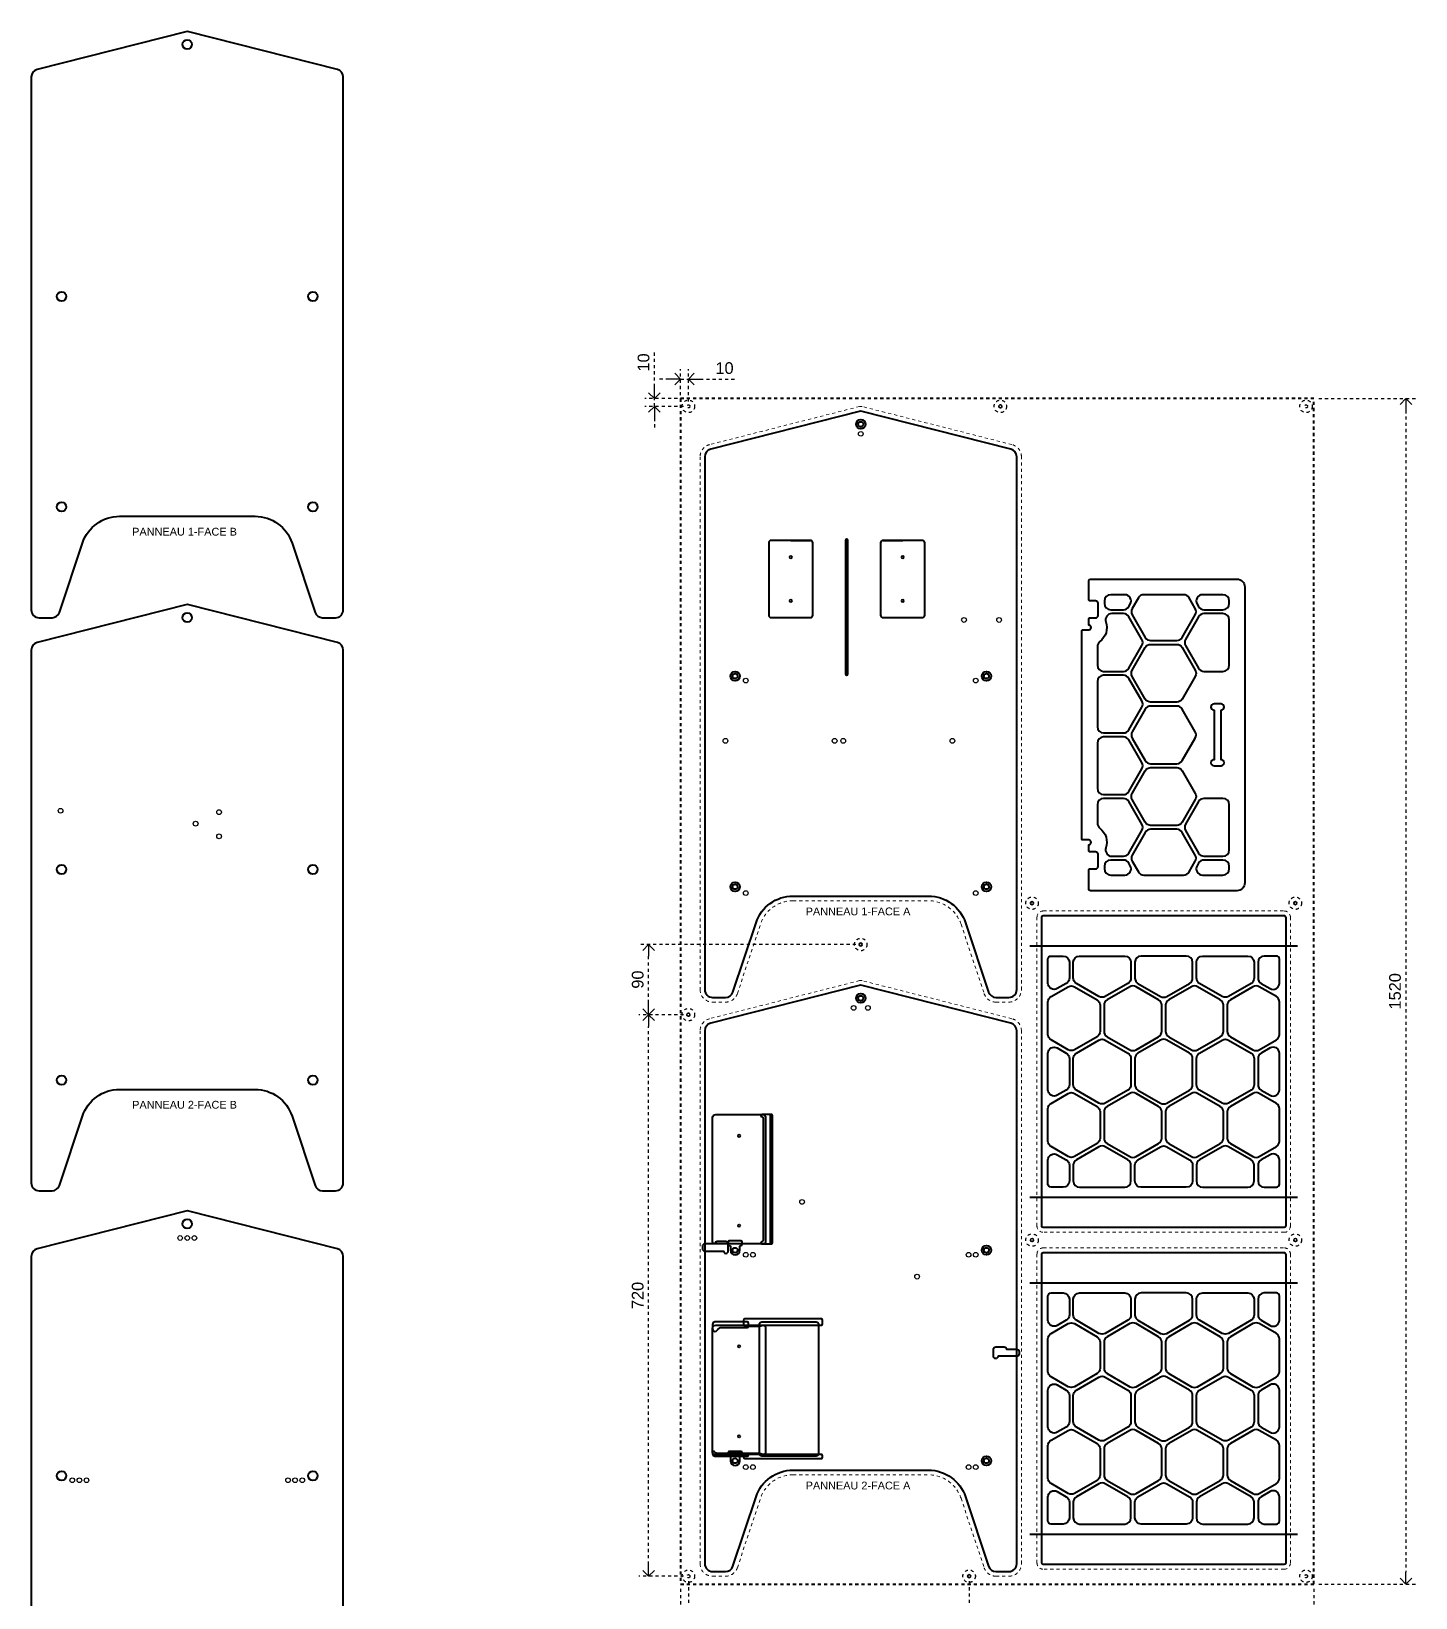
# Model space of a CAD drawing. Header units: millimetres. Extents: x -833 to 2063, y -1048 to 1991.
# Drawn here: x -833 to 943, y -18 to 1991 of the extents above; entities that cross this region are included whole.
import ezdxf

# ---------------------------------------------------------------- set-up
doc = ezdxf.new("R2010")
doc.units = ezdxf.units.MM
doc.header["$LTSCALE"] = 4
doc.linetypes.add('JIS_02_1.0', pattern=[2, 1, -1])
for name, color, linetype in [('NOCNC-ANNOTATIONS', 252, 'Continuous'), ('NOCNC-RONDELLES BRIDAGE', 30, 'JIS_02_1.0'), ('OP4-FR3-PO-D0-C4.15', 221, 'Continuous'), ('OP8-FR6-PO-D0-C2', 123, 'Continuous')]:
    doc.layers.add(name, color=color, linetype=linetype)
for name, color, linetype, lineweight, true_color in [('NOCNC-BRUT', 7, 'Continuous', 40, 0x1565e5), ('NOCNC-OFFSET FR6', 7, 'Continuous', 40, 0xf966b5), ('OP1-BRID-FO4-D0-C12.25', 7, 'Continuous', 35, 0xfa0000), ('OP10-FR6-PO-D0-C3.5', 7, 'Continuous', 40, 0x3cbe90), ('OP11-FR6-PO-D0-C4', 7, 'Continuous', 40, 0x1d1291), ('OP12-FR6-PO-D0-C6', 7, 'Continuous', 40, 0x40ba97), ('OP13-FR6-PO-D0-C9.4', 7, 'Continuous', 40, 0x1565e5), ('OP14-FR6-DEINT-C0-D9.4', 7, 'Continuous', 40, 0x800000), ('OP15-FR6-DEEXT-C0-D9.4', 7, 'Continuous', 40, 0xac065f), ('OP2-FR16-PO-D0-C5', 7, 'Continuous', 40, 0x7d906a), ('OP3-HEMI10-D0-C6', 7, 'Continuous', 40, 0xaebf3b), ('OP5-FR3-PO-D0-C4', 7, 'Continuous', 40, 0x806892), ('OP6-FR3-PO-D0-C5', 7, 'Continuous', 40, 0x7d4fab), ('OP7-FR3-PO-D4-C3', 7, 'Continuous', 40, 0xe8e111), ('OP9-FR6-PO-D0-C1.25', 7, 'Continuous', 40, 0xf08c0a)]:
    doc.layers.add(name, color=color, linetype=linetype, lineweight=lineweight, true_color=true_color)
doc.layers.add('NOCNC-COTATIONS', color=7, linetype='Continuous', true_color=0x514e43)
doc.styles.get("Standard").update_dxf_attribs({"font": 'arial.ttf'})
doc.dimstyles.new('ISO-25', dxfattribs={"dimscale": 10, "dimtxt": 1.5, "dimasz": 1.5, "dimexe": 1.25, "dimexo": 0.625, "dimtad": 1, "dimtxsty": 'Standard', "dimblk": 'OPEN90', "dimcen": 2.5, "dimadec": 0, "dimazin": 0, "dimtfac": 1, "dimtmove": 0, "dimatfit": 3, "dimfxl": 1, "dimarcsym": 0})

# ---------------------------------------------------------------- blocks, each defined once
blk = doc.blocks.new('_Open90')
at = {"color": 0, "linetype": 'ByBlock', "lineweight": -2}
for p, q in [((0, 0), (-1, 0)), ((-0.5, 0.5), (0, 0)), ((0, 0), (-0.5, -0.5))]:
    blk.add_line(p, q, dxfattribs=at)
blk = doc.blocks.new('*D2')
at = {"layer": 'Defpoints', "color": 0, "linetype": 'JIS_02_1.0', "transparency": 16777216}
for p in [(812, 1520), (812, 0), (930.1, 0)]:
    blk.add_point(p, dxfattribs=at)
at = {"layer": 'NOCNC-COTATIONS', "color": 0, "linetype": 'JIS_02_1.0', "lineweight": -2, "transparency": 16777216}
for p, q in [((818.3, 1520), (942.6, 1520)), ((930.1, 1505), (930.1, 15)), ((818.3, 0), (942.6, 0))]:
    blk.add_line(p, q, dxfattribs=at)
at = {"layer": 'NOCNC-COTATIONS', "color": 0, "linetype": 'JIS_02_1.0', "lineweight": -2, "transparency": 16777216, "xscale": 15, "yscale": 15, "zscale": 15}
for p, rotation in [((930.1, 1520), 90), ((930.1, 0), 270)]:
    blk.add_blockref('_Open90', p, dxfattribs=dict(at, rotation=rotation))
at = {"layer": 'NOCNC-COTATIONS', "color": 0, "linetype": 'JIS_02_1.0', "transparency": 16777216, "insert": (916.2, 760), "char_height": 15, "attachment_point": 5, "rotation": 90}
blk.add_mtext('1520', dxfattribs=at)
blk = doc.blocks.new('*D3')
at = {"layer": 'Defpoints', "color": 0, "linetype": 'JIS_02_1.0', "transparency": 16777216}
for p in [(10, 1545.1), (0, 1510), (10, 1510)]:
    blk.add_point(p, dxfattribs=at)
at = {"layer": 'NOCNC-COTATIONS', "color": 0, "linetype": 'JIS_02_1.0', "lineweight": -2, "transparency": 16777216}
for p, q in [((0, 1516.2), (0, 1557.6)), ((10, 1516.2), (10, 1557.6)), ((-15, 1545.1), (-30, 1545.1)), ((0, 1545.1), (10, 1545.1)), ((25, 1545.1), (72.5, 1545.1))]:
    blk.add_line(p, q, dxfattribs=at)
at = {"layer": 'NOCNC-COTATIONS', "color": 0, "linetype": 'JIS_02_1.0', "lineweight": -2, "transparency": 16777216, "xscale": 15, "yscale": 15, "zscale": 15}
blk.add_blockref('_Open90', (0, 1545.1), dxfattribs=at)
at = {"layer": 'NOCNC-COTATIONS', "color": 0, "linetype": 'JIS_02_1.0', "lineweight": -2, "transparency": 16777216, "xscale": 15, "yscale": 15, "zscale": 15, "rotation": 180}
blk.add_blockref('_Open90', (10, 1545.1), dxfattribs=at)
at = {"layer": 'NOCNC-COTATIONS', "color": 0, "linetype": 'JIS_02_1.0', "transparency": 16777216, "insert": (56.3, 1559), "char_height": 15, "attachment_point": 5}
blk.add_mtext('10', dxfattribs=at)
blk = doc.blocks.new('*D4')
at = {"layer": 'Defpoints', "color": 0, "linetype": 'JIS_02_1.0', "transparency": 16777216}
for p in [(-33.6, 1520), (10, 1520), (10, 1510)]:
    blk.add_point(p, dxfattribs=at)
at = {"layer": 'NOCNC-COTATIONS', "color": 0, "linetype": 'JIS_02_1.0', "lineweight": -2, "transparency": 16777216}
for p, q in [((-33.6, 1535), (-33.6, 1582.5)), ((3.8, 1520), (-46.1, 1520)), ((3.8, 1510), (-46.1, 1510)), ((-33.6, 1510), (-33.6, 1520)), ((-33.6, 1495), (-33.6, 1480))]:
    blk.add_line(p, q, dxfattribs=at)
at = {"layer": 'NOCNC-COTATIONS', "color": 0, "linetype": 'JIS_02_1.0', "lineweight": -2, "transparency": 16777216, "xscale": 15, "yscale": 15, "zscale": 15}
for p, rotation in [((-33.6, 1520), 270), ((-33.6, 1510), 90)]:
    blk.add_blockref('_Open90', p, dxfattribs=dict(at, rotation=rotation))
at = {"layer": 'NOCNC-COTATIONS', "color": 0, "linetype": 'JIS_02_1.0', "transparency": 16777216, "insert": (-47.5, 1566.3), "char_height": 15, "attachment_point": 5, "rotation": 90}
blk.add_mtext('10', dxfattribs=at)
blk = doc.blocks.new('*D5')
at = {"layer": 'Defpoints', "color": 0, "linetype": 'JIS_02_1.0', "transparency": 16777216}
for p in [(-41.1, 820), (231, 820), (10, 730)]:
    blk.add_point(p, dxfattribs=at)
at = {"layer": 'NOCNC-COTATIONS', "color": 0, "linetype": 'JIS_02_1.0', "lineweight": -2, "transparency": 16777216}
for p, q in [((224.8, 820), (-53.6, 820)), ((-41.1, 745), (-41.1, 805)), ((3.8, 730), (-53.6, 730))]:
    blk.add_line(p, q, dxfattribs=at)
at = {"layer": 'NOCNC-COTATIONS', "color": 0, "linetype": 'JIS_02_1.0', "lineweight": -2, "transparency": 16777216, "xscale": 15, "yscale": 15, "zscale": 15}
for p, rotation in [((-41.1, 820), 90), ((-41.1, 730), 270)]:
    blk.add_blockref('_Open90', p, dxfattribs=dict(at, rotation=rotation))
at = {"layer": 'NOCNC-COTATIONS', "color": 0, "linetype": 'JIS_02_1.0', "transparency": 16777216, "insert": (-55, 775), "char_height": 15, "attachment_point": 5, "rotation": 90}
blk.add_mtext('90', dxfattribs=at)
blk = doc.blocks.new('*D6')
at = {"layer": 'Defpoints', "color": 0, "linetype": 'JIS_02_1.0', "transparency": 16777216}
for p in [(-41.1, 730), (10, 730), (10, 10)]:
    blk.add_point(p, dxfattribs=at)
at = {"layer": 'NOCNC-COTATIONS', "color": 0, "linetype": 'JIS_02_1.0', "lineweight": -2, "transparency": 16777216}
for p, q in [((3.8, 730), (-53.6, 730)), ((-41.1, 25), (-41.1, 715)), ((3.8, 10), (-53.6, 10))]:
    blk.add_line(p, q, dxfattribs=at)
at = {"layer": 'NOCNC-COTATIONS', "color": 0, "linetype": 'JIS_02_1.0', "lineweight": -2, "transparency": 16777216, "xscale": 15, "yscale": 15, "zscale": 15}
for p, rotation in [((-41.1, 730), 90), ((-41.1, 10), 270)]:
    blk.add_blockref('_Open90', p, dxfattribs=dict(at, rotation=rotation))
at = {"layer": 'NOCNC-COTATIONS', "color": 0, "linetype": 'JIS_02_1.0', "transparency": 16777216, "insert": (-55, 370), "char_height": 15, "attachment_point": 5, "rotation": 90}
blk.add_mtext('720', dxfattribs=at)
blk = doc.blocks.new('*D7')
at = {"layer": 'Defpoints', "color": 0, "linetype": 'JIS_02_1.0', "transparency": 16777216}
for p in [(10, 10), (370, 10), (370, -52.1)]:
    blk.add_point(p, dxfattribs=at)
at = {"layer": 'NOCNC-COTATIONS', "color": 0, "linetype": 'JIS_02_1.0', "lineweight": -2, "transparency": 16777216}
for p, q in [((10, 3.8), (10, -64.6)), ((370, 3.8), (370, -64.6)), ((25, -52.1), (355, -52.1))]:
    blk.add_line(p, q, dxfattribs=at)
at = {"layer": 'NOCNC-COTATIONS', "color": 0, "linetype": 'JIS_02_1.0', "lineweight": -2, "transparency": 16777216, "xscale": 15, "yscale": 15, "zscale": 15, "rotation": 180}
blk.add_blockref('_Open90', (10, -52.1), dxfattribs=at)
at = {"layer": 'NOCNC-COTATIONS', "color": 0, "linetype": 'JIS_02_1.0', "lineweight": -2, "transparency": 16777216, "xscale": 15, "yscale": 15, "zscale": 15}
blk.add_blockref('_Open90', (370, -52.1), dxfattribs=at)
at = {"layer": 'NOCNC-COTATIONS', "color": 0, "linetype": 'JIS_02_1.0', "transparency": 16777216, "insert": (190, -38.2), "char_height": 15, "attachment_point": 5}
blk.add_mtext('360', dxfattribs=at)
blk = doc.blocks.new('*D16')
at = {"layer": 'Defpoints', "color": 0, "linetype": 'JIS_02_1.0', "transparency": 16777216}
for p in [(0, 0), (812, 0), (812, -98.7)]:
    blk.add_point(p, dxfattribs=at)
at = {"layer": 'NOCNC-COTATIONS', "color": 0, "linetype": 'JIS_02_1.0', "lineweight": -2, "transparency": 16777216}
for p, q in [((0, -6.2), (0, -111.2)), ((812, -6.2), (812, -111.2)), ((15, -98.7), (797, -98.7))]:
    blk.add_line(p, q, dxfattribs=at)
at = {"layer": 'NOCNC-COTATIONS', "color": 0, "linetype": 'JIS_02_1.0', "lineweight": -2, "transparency": 16777216, "xscale": 15, "yscale": 15, "zscale": 15, "rotation": 180}
blk.add_blockref('_Open90', (0, -98.7), dxfattribs=at)
at = {"layer": 'NOCNC-COTATIONS', "color": 0, "linetype": 'JIS_02_1.0', "lineweight": -2, "transparency": 16777216, "xscale": 15, "yscale": 15, "zscale": 15}
blk.add_blockref('_Open90', (812, -98.7), dxfattribs=at)
at = {"layer": 'NOCNC-COTATIONS', "color": 0, "linetype": 'JIS_02_1.0', "transparency": 16777216, "insert": (406, -84.8), "char_height": 15, "attachment_point": 5}
blk.add_mtext('812', dxfattribs=at)

msp = doc.modelspace()

# ---------------------------------------------------------------- linework, layer by layer
at = {"layer": 'NOCNC-BRUT', "linetype": 'JIS_02_1.0'}
msp.add_lwpolyline([(812, 1520), (0, 1520), (0, 0), (812, 0)], close=True, dxfattribs=at)
at = {"layer": 'NOCNC-OFFSET FR6', "linetype": 'JIS_02_1.0', "lineweight": 0}
for points in [[(404.375, 746.129), (421, 746.129, 0.41421356), (437, 762.129), (437, 1445.487, 0.34314466), (424.936, 1460.996), (232.722, 1509.785, 0.12493293), (229.278, 1509.785), (37.064, 1460.996, 0.34314466), (25, 1445.487), (25, 762.129, 0.41421356), (41, 746.129), (57.625, 746.129, 0.32306869), (72.808, 757.083), (102.361, 846.006, -0.32306869), (144.115, 876.129), (317.885, 876.129, -0.32306869), (359.639, 846.006), (389.192, 757.083, 0.32306869)], [(465, 863), (774, 863, -0.41421356), (782, 855), (782, 459, -0.41421356), (774, 451), (465, 451, -0.41421356), (457, 459), (457, 855, -0.41421356)], [(404.375, 10), (421, 10, 0.41421356), (437, 26), (437, 709.358, 0.34314466), (424.936, 724.867), (232.722, 773.656, 0.12493293), (229.278, 773.656), (37.064, 724.867, 0.34314466), (25, 709.358), (25, 26, 0.41421356), (41, 10), (57.625, 10, 0.32306869), (72.808, 20.954), (102.361, 109.877, -0.32306869), (144.115, 140), (317.885, 140, -0.32306869), (359.639, 109.877), (389.192, 20.954, 0.32306869)], [(465, 431), (774, 431, -0.41421356), (782, 423), (782, 27, -0.41421356), (774, 19), (465, 19, -0.41421356), (457, 27), (457, 423, -0.41421356)]]:
    msp.add_lwpolyline(points, format="xyb", close=True, dxfattribs=at)
at = {"layer": 'NOCNC-RONDELLES BRIDAGE'}
for centre, radius in [((10, 1510), 8), ((10, 1510), 2), ((410, 1510), 8), ((802, 1510), 8), ((802, 1510), 2), ((450.673, 873), 8), ((788.327, 873), 8), ((231, 820), 8), ((231, 820), 8), ((10, 730), 8), ((10, 730), 8), ((450.673, 441), 8), ((788.327, 441), 8), ((10, 10), 8), ((10, 10), 8), ((10, 10), 2), ((10, 10), 2), ((370, 10), 8), ((370, 10), 8), ((802, 10), 8), ((802, 10), 2)]:
    msp.add_circle(centre, radius, dxfattribs=at)
at = {"layer": 'OP1-BRID-FO4-D0-C12.25'}
for centre, radius in [((410, 1510), 2), ((141.25, 1316.611), 1.6), ((284.75, 1316.611), 1.6), ((141.25, 1260.647), 1.6), ((284.75, 1260.647), 1.6), ((450.673, 873), 2), ((788.327, 873), 2), ((231, 820), 2), ((10, 730), 2), ((75, 574.662), 1.6), ((75, 459.394), 1.6), ((450.673, 441), 2), ((788.327, 441), 2), ((75, 304.662), 1.6), ((75, 189.394), 1.6), ((370, 10), 2)]:
    msp.add_circle(centre, radius, dxfattribs=at)
at = {"layer": 'OP10-FR6-PO-D0-C3.5'}
for points in [[(44, 323.765, 0.28838938), (46.704, 325.466, -0.11618441), (47.568, 326.536), (50.192, 328.574, -0.19552265), (51.239, 329), (85.5, 329, 0.41421356), (87, 330.5), (87, 334.5, 0.41421356), (85.5, 336), (44, 336, 0.41421356), (41, 333), (41, 326.765, 0.41421356), (44, 323.765)], [(104, 336), (174, 336, -0.41421356), (177, 333), (177, 167, -0.41421356), (174, 164), (104, 164, -0.41421356), (101, 167), (101, 333, -0.41421356)], [(85.5, 167.5), (46.239, 167.5, -0.19552265), (45.192, 167.926), (43.547, 169.528, 0.66346935), (41, 168.454), (41, 167, 0.41421356), (44, 164), (85.5, 164, 0.41421356), (87, 165.5), (87, 166, 0.41421356)]]:
    msp.add_lwpolyline(points, format="xyb", close=True, dxfattribs=at)
at = {"layer": 'OP11-FR6-PO-D0-C4'}
for points in [[(60.983, 436, 0.41421356), (57.983, 439), (47, 439, 0.41421356), (44, 436), (31, 436, 0.41421356), (28, 433), (28, 430, 0.41421356), (31, 427), (54.983, 427, 1), (60.983, 427)], [(401.017, 301, -0.41421356), (404.017, 304), (415, 304, -0.41421356), (418, 301), (431, 301, -0.41421356), (434, 298), (434, 295, -0.41421356), (431, 292), (407.017, 292, -1), (401.017, 292)]]:
    msp.add_lwpolyline(points, format="xyb", close=True, dxfattribs=at)
at = {"layer": 'OP12-FR6-PO-D0-C6'}
msp.add_lwpolyline([(684.019, 1049), (693.019, 1049, 1), (693.019, 1057), (693.019, 1120.5, 1), (693.019, 1128.5), (684.019, 1128.5, 1), (684.019, 1120.5), (684.019, 1057, 1)], format="xyb", close=True, dxfattribs=at)
at = {"layer": 'OP13-FR6-PO-D0-C9.4'}
for centre in [(231, 1487.141), (69.833, 1164.129), (392.167, 1164.129), (69.833, 894.129), (392.167, 894.129), (231, 751.012), (69.833, 428), (392.167, 428), (69.833, 158), (392.167, 158)]:
    msp.add_circle(centre, 3.25, dxfattribs=at)
at = {"layer": 'OP14-FR6-DEINT-C0-D9.4'}
for p, q in [((141.25, 1338.129), (166.5, 1338.129)), ((259.5, 1338.129), (284.75, 1338.129))]:
    msp.add_line(p, q, dxfattribs=at)
for points in [[(169.5, 1335.129, 0.41421356), (166.5, 1338.129), (116, 1338.129, 0.41421356), (113, 1335.129), (113, 1242.129, 0.41421356), (116, 1239.129), (166.5, 1239.129, 0.41421356), (169.5, 1242.129)], [(313, 1335.129, 0.41421356), (310, 1338.129), (259.5, 1338.129, 0.41421356), (256.5, 1335.129), (256.5, 1242.129, 0.41421356), (259.5, 1239.129), (310, 1239.129, 0.41421356), (313, 1242.129)], [(45, 602), (105, 602, -0.41421356), (109, 598), (109, 439, -0.41421356), (106, 436), (44, 436, -0.41421356), (41, 439), (41, 598, -0.41421356)], [(45, 332), (105, 332, -0.41421356), (109, 328), (109, 169, -0.41421356), (106, 166), (44, 166, -0.41421356), (41, 169), (41, 328, -0.41421356)]]:
    msp.add_lwpolyline(points, format="xyb", close=True, dxfattribs=at)
at = {"layer": 'OP15-FR6-DEEXT-C0-D9.4'}
for points in [[(-459.319, 1239.032), (-442.694, 1239.032, 0.41421356), (-432.694, 1249.032), (-432.694, 1932.39, 0.34314466), (-440.234, 1942.083), (-632.448, 1990.872, 0.12493293), (-632.94, 1990.872), (-825.155, 1942.083, 0.34314466), (-832.694, 1932.39), (-832.694, 1249.032, 0.41421356), (-822.694, 1239.032), (-806.07, 1239.032, 0.32306869), (-796.58, 1245.878), (-767.027, 1334.801, -0.32306869), (-719.579, 1369.032), (-545.81, 1369.032, -0.32306869), (-498.362, 1334.801), (-468.808, 1245.878, 0.32306869)], [(404.375, 752.129), (421, 752.129, 0.41421356), (431, 762.129), (431, 1445.487, 0.34314466), (423.46, 1455.18), (231.246, 1503.969, 0.12493293), (230.754, 1503.969), (38.54, 1455.18, 0.34314466), (31, 1445.487), (31, 762.129, 0.41421356), (41, 752.129), (57.625, 752.129, 0.32306869), (67.114, 758.975), (96.667, 847.898, -0.32306869), (144.115, 882.129), (317.885, 882.129, -0.32306869), (365.333, 847.898), (394.886, 758.975, 0.32306869)], [(723.5, 899, -0.41421356), (713.5, 889), (525.5, 889, -0.41421356), (523.5, 891), (523.5, 915.833, -0.41421356), (524.5, 916.833), (532.25, 916.833, 0.41421356), (535.25, 919.833), (535.25, 935.833, 0.41421356), (532.25, 938.833), (524.5, 938.833, -0.41421356), (523.5, 939.833), (523.5, 948, 1), (523.5, 954), (520.5, 954), (515.5, 954, -0.41421356), (514.5, 955), (514.5, 1222.5, -0.41421356), (515.5, 1223.5), (520.5, 1223.5), (523.5, 1223.5, 1), (523.5, 1229.5), (523.5, 1237.667, -0.41421356), (524.5, 1238.667), (532.25, 1238.667, 0.41421356), (535.25, 1241.667), (535.25, 1257.667, 0.41421356), (532.25, 1260.667), (524.5, 1260.667, -0.41421356), (523.5, 1261.667), (523.5, 1286.5, -0.41421356), (525.5, 1288.5), (713.5, 1288.5, -0.41421356), (723.5, 1278.5)], [(-459.319, 504.213), (-442.694, 504.213, 0.41421356), (-432.694, 514.213), (-432.694, 1197.571, 0.34314466), (-440.234, 1207.264), (-632.448, 1256.053, 0.12493293), (-632.94, 1256.053), (-825.155, 1207.264, 0.34314466), (-832.694, 1197.571), (-832.694, 514.213, 0.41421356), (-822.694, 504.213), (-806.07, 504.213, 0.32306869), (-796.58, 511.059), (-767.027, 599.982, -0.32306869), (-719.579, 634.213), (-545.81, 634.213, -0.32306869), (-498.362, 599.982), (-468.808, 511.059, 0.32306869)], [(465, 857), (774, 857, -0.41421356), (776, 855), (776, 459, -0.41421356), (774, 457), (465, 457, -0.41421356), (463, 459), (463, 855, -0.41421356)], [(404.375, 16), (421, 16, 0.41421356), (431, 26), (431, 709.358, 0.34314466), (423.46, 719.051), (231.246, 767.84, 0.12493293), (230.754, 767.84), (38.54, 719.051, 0.34314466), (31, 709.358), (31, 26, 0.41421356), (41, 16), (57.625, 16, 0.32306869), (67.114, 22.846), (96.667, 111.769, -0.32306869), (144.115, 146), (317.885, 146, -0.32306869), (365.333, 111.769), (394.886, 22.846, 0.32306869)], [(-459.319, -273.25), (-442.694, -273.25, 0.41421356), (-432.694, -263.25), (-432.694, 420.109, 0.34314466), (-440.234, 429.801), (-632.448, 478.591, 0.12493293), (-632.94, 478.591), (-825.155, 429.801, 0.34314466), (-832.694, 420.109), (-832.694, -263.25, 0.41421356), (-822.694, -273.25), (-806.07, -273.25, 0.32306869), (-796.58, -266.403), (-767.027, -177.481, -0.32306869), (-719.579, -143.25), (-545.81, -143.25, -0.32306869), (-498.362, -177.481), (-468.808, -266.403, 0.32306869)], [(465, 425), (774, 425, -0.41421356), (776, 423), (776, 27, -0.41421356), (774, 25), (465, 25, -0.41421356), (463, 27), (463, 423, -0.41421356)]]:
    msp.add_lwpolyline(points, format="xyb", close=True, dxfattribs=at)
at = {"layer": 'OP2-FR16-PO-D0-C5'}
for points in [[(543.5, 1260.5), (543.5, 1257.25, 0.41421356), (551.5, 1249.25), (567.827, 1249.25, 0.26794919), (574.755, 1253.25), (576.632, 1256.5, 0.57735027), (569.704, 1268.5), (551.5, 1268.5, 0.41421356)], [(587.024, 1264.5), (579.085, 1250.75, 0.26794919), (579.085, 1242.75), (595.829, 1213.75, 0.26794919), (602.757, 1209.75), (636.243, 1209.75, 0.26794919), (643.171, 1213.75), (659.915, 1242.75, 0.26794919), (659.915, 1250.75), (651.976, 1264.5, 0.26794919), (645.048, 1268.5), (593.952, 1268.5, 0.26794919)], [(662.368, 1256.5), (664.245, 1253.25, 0.26794919), (671.173, 1249.25), (695.5, 1249.25, 0.41421356), (703.5, 1257.25), (703.5, 1260.5, 0.41421356), (695.5, 1268.5), (669.296, 1268.5, 0.57735027)], [(552.928, 1244.25, 0.51134934), (545.334, 1233.734, -0.31787022), (537.597, 1208.325, 0.23180612), (534.5, 1202.004), (534.5, 1178.25, 0.41421356), (542.5, 1170.25), (567.827, 1170.25, 0.26794919), (574.755, 1174.25), (591.499, 1203.25, 0.26794919), (591.499, 1211.25), (574.755, 1240.25, 0.26794919), (567.827, 1244.25)], [(671.173, 1244.25, 0.26794919), (664.245, 1240.25), (647.501, 1211.25, 0.26794919), (647.501, 1203.25), (664.245, 1174.25, 0.26794919), (671.173, 1170.25), (695.5, 1170.25, 0.41421356), (703.5, 1178.25), (703.5, 1236.25, 0.41421356), (695.5, 1244.25)], [(643.171, 1134.75, -0.26794919), (636.243, 1130.75), (602.757, 1130.75, -0.26794919), (595.829, 1134.75), (579.085, 1163.75, -0.26794919), (579.085, 1171.75), (595.829, 1200.75, -0.26794919), (602.757, 1204.75), (636.243, 1204.75, -0.26794919), (643.171, 1200.75), (659.915, 1171.75, -0.26794919), (659.915, 1163.75)], [(534.5, 1157.25), (534.5, 1099.25, 0.41421356), (542.5, 1091.25), (567.827, 1091.25, 0.26794919), (574.755, 1095.25), (591.499, 1124.25, 0.26794919), (591.499, 1132.25), (574.755, 1161.25, 0.26794919), (567.827, 1165.25), (542.5, 1165.25, 0.41421356)], [(643.171, 1121.75, 0.26794919), (636.243, 1125.75), (602.757, 1125.75, 0.26794919), (595.829, 1121.75), (579.085, 1092.75, 0.26794919), (579.085, 1084.75), (595.829, 1055.75, 0.26794919), (602.757, 1051.75), (636.243, 1051.75, 0.26794919), (643.171, 1055.75), (659.915, 1084.75, 0.26794919), (659.915, 1092.75)], [(534.5, 1078.25), (534.5, 1020.25, 0.41421356), (542.5, 1012.25), (567.827, 1012.25, 0.26794919), (574.755, 1016.25), (591.499, 1045.25, 0.26794919), (591.499, 1053.25), (574.755, 1082.25, 0.26794919), (567.827, 1086.25), (542.5, 1086.25, 0.41421356)], [(643.171, 976.75, -0.26794919), (636.243, 972.75), (602.757, 972.75, -0.26794919), (595.829, 976.75), (579.085, 1005.75, -0.26794919), (579.085, 1013.75), (595.829, 1042.75, -0.26794919), (602.757, 1046.75), (636.243, 1046.75, -0.26794919), (643.171, 1042.75), (659.915, 1013.75, -0.26794919), (659.915, 1005.75)], [(534.5, 999.25), (534.5, 975.496, 0.23180612), (537.597, 969.175, -0.31787022), (545.334, 943.766, 0.51134934), (552.928, 933.25), (567.827, 933.25, 0.26794919), (574.755, 937.25), (591.499, 966.25, 0.26794919), (591.499, 974.25), (574.755, 1003.25, 0.26794919), (567.827, 1007.25), (542.5, 1007.25, 0.41421356)], [(671.173, 1007.25, 0.26794919), (664.245, 1003.25), (647.501, 974.25, 0.26794919), (647.501, 966.25), (664.245, 937.25, 0.26794919), (671.173, 933.25), (695.5, 933.25, 0.41421356), (703.5, 941.25), (703.5, 999.25, 0.41421356), (695.5, 1007.25)], [(602.757, 967.75, 0.26794919), (595.829, 963.75), (579.085, 934.75, 0.26794919), (579.085, 926.75), (587.024, 913, 0.26794919), (593.952, 909), (645.048, 909, 0.26794919), (651.976, 913), (659.915, 926.75, 0.26794919), (659.915, 934.75), (643.171, 963.75, 0.26794919), (636.243, 967.75)], [(567.827, 928.25), (551.5, 928.25, 0.41421356), (543.5, 920.25), (543.5, 917, 0.41421356), (551.5, 909), (569.704, 909, 0.57735027), (576.632, 921), (574.755, 924.25, 0.26794919)], [(671.173, 928.25, 0.26794919), (664.245, 924.25), (662.368, 921, 0.57735027), (669.296, 909), (695.5, 909, 0.41421356), (703.5, 917), (703.5, 920.25, 0.41421356), (695.5, 928.25)], [(471, 770.449), (471, 801.167, -0.41421356), (475, 805.167), (490.5, 805.167, -0.41421356), (498.5, 797.167), (498.5, 777.089, -0.26794919), (494.5, 770.161), (483, 763.521, -0.57735027)], [(507.5, 770.161, -0.26794919), (503.5, 777.089), (503.5, 797.167, -0.41421356), (511.5, 805.167), (569.5, 805.167, -0.41421356), (577.5, 797.167), (577.5, 777.089, -0.26794919), (573.5, 770.161), (544.5, 753.417, -0.26794919), (536.5, 753.417)], [(652.5, 770.161, 0.26794919), (656.5, 777.089), (656.5, 797.167, 0.41421356), (648.5, 805.167), (590.5, 805.167, 0.41421356), (582.5, 797.167), (582.5, 777.089, 0.26794919), (586.5, 770.161), (615.5, 753.417, 0.26794919), (623.5, 753.417)], [(665.5, 770.161, -0.26794919), (661.5, 777.089), (661.5, 797.167, -0.41421356), (669.5, 805.167), (727.5, 805.167, -0.41421356), (735.5, 797.167), (735.5, 777.089, -0.26794919), (731.5, 770.161), (702.5, 753.417, -0.26794919), (694.5, 753.417)], [(768, 770.449), (768, 801.167, 0.41421356), (764, 805.167), (748.5, 805.167, 0.41421356), (740.5, 797.167), (740.5, 777.089, 0.26794919), (744.5, 770.161), (756, 763.521, 0.57735027)], [(497, 685.001), (475, 697.703, -0.26794919), (471, 704.631), (471, 746.201, -0.26794919), (475, 753.129), (497, 765.831, -0.26794919), (505, 765.831), (534, 749.087, -0.26794919), (538, 742.159), (538, 708.673, -0.26794919), (534, 701.745), (505, 685.001, -0.26794919)], [(584, 685.001), (613, 701.745, 0.26794919), (617, 708.673), (617, 742.159, 0.26794919), (613, 749.087), (584, 765.831, 0.26794919), (576, 765.831), (547, 749.087, 0.26794919), (543, 742.159), (543, 708.673, 0.26794919), (547, 701.745), (576, 685.001, 0.26794919)], [(692, 701.745, 0.26794919), (696, 708.673), (696, 742.159, 0.26794919), (692, 749.087), (663, 765.831, 0.26794919), (655, 765.831), (626, 749.087, 0.26794919), (622, 742.159), (622, 708.673, 0.26794919), (626, 701.745), (655, 685.001, 0.26794919), (663, 685.001)], [(742, 685.001), (764, 697.703, 0.26794919), (768, 704.631), (768, 746.201, 0.26794919), (764, 753.129), (742, 765.831, 0.26794919), (734, 765.831), (705, 749.087, 0.26794919), (701, 742.159), (701, 708.673, 0.26794919), (705, 701.745), (734, 685.001, 0.26794919)], [(471, 633.617), (471, 680.383, -0.57735027), (483, 687.311), (494.5, 680.671, -0.26794919), (498.5, 673.743), (498.5, 640.257, -0.26794919), (494.5, 633.329), (483, 626.689, -0.57735027)], [(507.5, 633.329, -0.26794919), (503.5, 640.257), (503.5, 673.743, -0.26794919), (507.5, 680.671), (536.5, 697.415, -0.26794919), (544.5, 697.415), (573.5, 680.671, -0.26794919), (577.5, 673.743), (577.5, 640.257, -0.26794919), (573.5, 633.329), (544.5, 616.585, -0.26794919), (536.5, 616.585)], [(652.5, 633.329, 0.26794919), (656.5, 640.257), (656.5, 673.743, 0.26794919), (652.5, 680.671), (623.5, 697.415, 0.26794919), (615.5, 697.415), (586.5, 680.671, 0.26794919), (582.5, 673.743), (582.5, 640.257, 0.26794919), (586.5, 633.329), (615.5, 616.585, 0.26794919), (623.5, 616.585)], [(665.5, 633.329, -0.26794919), (661.5, 640.257), (661.5, 673.743, -0.26794919), (665.5, 680.671), (694.5, 697.415, -0.26794919), (702.5, 697.415), (731.5, 680.671, -0.26794919), (735.5, 673.743), (735.5, 640.257, -0.26794919), (731.5, 633.329), (702.5, 616.585, -0.26794919), (694.5, 616.585)], [(768, 633.617), (768, 680.383, 0.57735027), (756, 687.311), (744.5, 680.671, 0.26794919), (740.5, 673.743), (740.5, 640.257, 0.26794919), (744.5, 633.329), (756, 626.689, 0.57735027)], [(497, 548.169), (475, 560.871, -0.26794919), (471, 567.799), (471, 609.369, -0.26794919), (475, 616.297), (497, 628.999, -0.26794919), (505, 628.999), (534, 612.255, -0.26794919), (538, 605.327), (538, 571.841, -0.26794919), (534, 564.913), (505, 548.169, -0.26794919)], [(576, 548.169, 0.26794919), (584, 548.169), (613, 564.913, 0.26794919), (617, 571.841), (617, 605.327, 0.26794919), (613, 612.255), (584, 628.999, 0.26794919), (576, 628.999), (547, 612.255, 0.26794919), (543, 605.327), (543, 571.841, 0.26794919), (547, 564.913)], [(663, 548.169), (692, 564.913, 0.26794919), (696, 571.841), (696, 605.327, 0.26794919), (692, 612.255), (663, 628.999, 0.26794919), (655, 628.999), (626, 612.255, 0.26794919), (622, 605.327), (622, 571.841, 0.26794919), (626, 564.913), (655, 548.169, 0.26794919)], [(742, 548.169), (764, 560.871, 0.26794919), (768, 567.799), (768, 609.369, 0.26794919), (764, 616.297), (742, 628.999, 0.26794919), (734, 628.999), (705, 612.255, 0.26794919), (701, 605.327), (701, 571.841, 0.26794919), (705, 564.913), (734, 548.169, 0.26794919)], [(475, 508.833, -0.41421356), (471, 512.833), (471, 543.551, -0.57735027), (483, 550.479), (494.5, 543.839, -0.26794919), (498.5, 536.911), (498.5, 516.833, -0.41421356), (490.5, 508.833)], [(507.5, 543.839, 0.26794919), (503.5, 536.911), (503.5, 516.833, 0.41421356), (511.5, 508.833), (569.5, 508.833, 0.41421356), (577.5, 516.833), (577.5, 536.911, 0.26794919), (573.5, 543.839), (544.5, 560.583, 0.26794919), (536.5, 560.583)], [(652.5, 543.839, -0.26794919), (656.5, 536.911), (656.5, 516.833, -0.41421356), (648.5, 508.833), (590.5, 508.833, -0.41421356), (582.5, 516.833), (582.5, 536.911, -0.26794919), (586.5, 543.839), (615.5, 560.583, -0.26794919), (623.5, 560.583)], [(665.5, 543.839, 0.26794919), (661.5, 536.911), (661.5, 516.833, 0.41421356), (669.5, 508.833), (727.5, 508.833, 0.41421356), (735.5, 516.833), (735.5, 536.911, 0.26794919), (731.5, 543.839), (702.5, 560.583, 0.26794919), (694.5, 560.583)], [(764, 508.833, 0.41421356), (768, 512.833), (768, 543.551, 0.57735027), (756, 550.479), (744.5, 543.839, 0.26794919), (740.5, 536.911), (740.5, 516.833, 0.41421356), (748.5, 508.833)], [(471, 338.449), (471, 369.167, -0.41421356), (475, 373.167), (490.5, 373.167, -0.41421356), (498.5, 365.167), (498.5, 345.089, -0.26794919), (494.5, 338.161), (483, 331.521, -0.57735027)], [(507.5, 338.161, -0.26794919), (503.5, 345.089), (503.5, 365.167, -0.41421356), (511.5, 373.167), (569.5, 373.167, -0.41421356), (577.5, 365.167), (577.5, 345.089, -0.26794919), (573.5, 338.161), (544.5, 321.417, -0.26794919), (536.5, 321.417)], [(652.5, 338.161, 0.26794919), (656.5, 345.089), (656.5, 365.167, 0.41421356), (648.5, 373.167), (590.5, 373.167, 0.41421356), (582.5, 365.167), (582.5, 345.089, 0.26794919), (586.5, 338.161), (615.5, 321.417, 0.26794919), (623.5, 321.417)], [(665.5, 338.161, -0.26794919), (661.5, 345.089), (661.5, 365.167, -0.41421356), (669.5, 373.167), (727.5, 373.167, -0.41421356), (735.5, 365.167), (735.5, 345.089, -0.26794919), (731.5, 338.161), (702.5, 321.417, -0.26794919), (694.5, 321.417)], [(768, 338.449), (768, 369.167, 0.41421356), (764, 373.167), (748.5, 373.167, 0.41421356), (740.5, 365.167), (740.5, 345.089, 0.26794919), (744.5, 338.161), (756, 331.521, 0.57735027)], [(497, 253.001), (475, 265.703, -0.26794919), (471, 272.631), (471, 314.201, -0.26794919), (475, 321.129), (497, 333.831, -0.26794919), (505, 333.831), (534, 317.087, -0.26794919), (538, 310.159), (538, 276.673, -0.26794919), (534, 269.745), (505, 253.001, -0.26794919)], [(584, 253.001), (613, 269.745, 0.26794919), (617, 276.673), (617, 310.159, 0.26794919), (613, 317.087), (584, 333.831, 0.26794919), (576, 333.831), (547, 317.087, 0.26794919), (543, 310.159), (543, 276.673, 0.26794919), (547, 269.745), (576, 253.001, 0.26794919)], [(692, 269.745, 0.26794919), (696, 276.673), (696, 310.159, 0.26794919), (692, 317.087), (663, 333.831, 0.26794919), (655, 333.831), (626, 317.087, 0.26794919), (622, 310.159), (622, 276.673, 0.26794919), (626, 269.745), (655, 253.001, 0.26794919), (663, 253.001)], [(742, 253.001), (764, 265.703, 0.26794919), (768, 272.631), (768, 314.201, 0.26794919), (764, 321.129), (742, 333.831, 0.26794919), (734, 333.831), (705, 317.087, 0.26794919), (701, 310.159), (701, 276.673, 0.26794919), (705, 269.745), (734, 253.001, 0.26794919)], [(507.5, 201.329, -0.26794919), (503.5, 208.257), (503.5, 241.743, -0.26794919), (507.5, 248.671), (536.5, 265.415, -0.26794919), (544.5, 265.415), (573.5, 248.671, -0.26794919), (577.5, 241.743), (577.5, 208.257, -0.26794919), (573.5, 201.329), (544.5, 184.585, -0.26794919), (536.5, 184.585)], [(652.5, 201.329, 0.26794919), (656.5, 208.257), (656.5, 241.743, 0.26794919), (652.5, 248.671), (623.5, 265.415, 0.26794919), (615.5, 265.415), (586.5, 248.671, 0.26794919), (582.5, 241.743), (582.5, 208.257, 0.26794919), (586.5, 201.329), (615.5, 184.585, 0.26794919), (623.5, 184.585)], [(665.5, 201.329, -0.26794919), (661.5, 208.257), (661.5, 241.743, -0.26794919), (665.5, 248.671), (694.5, 265.415, -0.26794919), (702.5, 265.415), (731.5, 248.671, -0.26794919), (735.5, 241.743), (735.5, 208.257, -0.26794919), (731.5, 201.329), (702.5, 184.585, -0.26794919), (694.5, 184.585)], [(471, 201.617), (471, 248.383, -0.57735027), (483, 255.311), (494.5, 248.671, -0.26794919), (498.5, 241.743), (498.5, 208.257, -0.26794919), (494.5, 201.329), (483, 194.689, -0.57735027)], [(768, 201.617), (768, 248.383, 0.57735027), (756, 255.311), (744.5, 248.671, 0.26794919), (740.5, 241.743), (740.5, 208.257, 0.26794919), (744.5, 201.329), (756, 194.689, 0.57735027)], [(497, 116.169), (475, 128.871, -0.26794919), (471, 135.799), (471, 177.369, -0.26794919), (475, 184.297), (497, 196.999, -0.26794919), (505, 196.999), (534, 180.255, -0.26794919), (538, 173.327), (538, 139.841, -0.26794919), (534, 132.913), (505, 116.169, -0.26794919)], [(576, 116.169, 0.26794919), (584, 116.169), (613, 132.913, 0.26794919), (617, 139.841), (617, 173.327, 0.26794919), (613, 180.255), (584, 196.999, 0.26794919), (576, 196.999), (547, 180.255, 0.26794919), (543, 173.327), (543, 139.841, 0.26794919), (547, 132.913)], [(663, 116.169), (692, 132.913, 0.26794919), (696, 139.841), (696, 173.327, 0.26794919), (692, 180.255), (663, 196.999, 0.26794919), (655, 196.999), (626, 180.255, 0.26794919), (622, 173.327), (622, 139.841, 0.26794919), (626, 132.913), (655, 116.169, 0.26794919)], [(742, 116.169), (764, 128.871, 0.26794919), (768, 135.799), (768, 177.369, 0.26794919), (764, 184.297), (742, 196.999, 0.26794919), (734, 196.999), (705, 180.255, 0.26794919), (701, 173.327), (701, 139.841, 0.26794919), (705, 132.913), (734, 116.169, 0.26794919)], [(507.5, 111.839, 0.26794919), (503.5, 104.911), (503.5, 84.833, 0.41421356), (511.5, 76.833), (569.5, 76.833, 0.41421356), (577.5, 84.833), (577.5, 104.911, 0.26794919), (573.5, 111.839), (544.5, 128.583, 0.26794919), (536.5, 128.583)], [(652.5, 111.839, -0.26794919), (656.5, 104.911), (656.5, 84.833, -0.41421356), (648.5, 76.833), (590.5, 76.833, -0.41421356), (582.5, 84.833), (582.5, 104.911, -0.26794919), (586.5, 111.839), (615.5, 128.583, -0.26794919), (623.5, 128.583)], [(665.5, 111.839, 0.26794919), (661.5, 104.911), (661.5, 84.833, 0.41421356), (669.5, 76.833), (727.5, 76.833, 0.41421356), (735.5, 84.833), (735.5, 104.911, 0.26794919), (731.5, 111.839), (702.5, 128.583, 0.26794919), (694.5, 128.583)], [(475, 76.833, -0.41421356), (471, 80.833), (471, 111.551, -0.57735027), (483, 118.479), (494.5, 111.839, -0.26794919), (498.5, 104.911), (498.5, 84.833, -0.41421356), (490.5, 76.833)], [(764, 76.833, 0.41421356), (768, 80.833), (768, 111.551, 0.57735027), (756, 118.479), (744.5, 111.839, 0.26794919), (740.5, 104.911), (740.5, 84.833, 0.41421356), (748.5, 76.833)]]:
    msp.add_lwpolyline(points, format="xyb", close=True, dxfattribs=at)
at = {"layer": 'OP3-HEMI10-D0-C6'}
for p, q in [((448, 818.167), (791, 818.167)), ((448, 495.833), (791, 495.833)), ((448, 386.167), (791, 386.167)), ((448, 63.833), (791, 63.833))]:
    msp.add_line(p, q, dxfattribs=at)
at = {"layer": 'OP4-FR3-PO-D0-C4.15'}
for centre in [(363.417, 1236.129), (408.417, 1236.129), (57.5, 1081.129), (197.5, 1081.129), (208.5, 1081.129), (348.5, 1081.129), (-795.194, 991.531), (-591.92, 989.713), (-621.974, 974.932), (-591.92, 958.713), (155.718, 489.897), (303.282, 394.122)]:
    msp.add_circle(centre, 3.05, dxfattribs=at)
at = {"layer": 'OP5-FR3-PO-D0-C4', "linetype": 'ByBlock'}
msp.add_lwpolyline([(118, 600.5, 0.41421356), (116.5, 602), (107.5, 602), (104.41, 602, 0.71939019), (103.506, 599.303), (105.83, 597.547, -0.12069703), (106, 596.854), (106, 441.146, -0.12069703), (105.83, 440.453), (103.506, 438.697, 0.71939019), (104.41, 436), (116.5, 436, 0.41421356), (118, 437.5)], format="xyb", close=True, dxfattribs=at)
at = {"layer": 'OP6-FR3-PO-D0-C5'}
for points in [[(211.25, 1338.129), (211.25, 1167.129, 1), (214.5, 1167.129), (214.5, 1338.129, 1)], [(182, 338.5, 0.41421356), (180.5, 340), (82.333, 340, 0.41421356), (80.833, 338.5), (80.833, 332, 0.41421356), (82.333, 330.5), (100.823, 330.5, 0.07362707), (101.258, 330.564), (106, 332), (180.5, 332, 0.41421356), (182, 333.5)], [(180.5, 166), (106, 166), (101.258, 167.436, 0.07362707), (100.823, 167.5), (82.333, 167.5, 0.41421356), (80.833, 166), (80.833, 162.5, 0.41421356), (82.333, 161), (180.5, 161, 0.41421356), (182, 162.5), (182, 164.5, 0.41421356)]]:
    msp.add_lwpolyline(points, format="xyb", close=True, dxfattribs=at)
at = {"layer": 'OP7-FR3-PO-D4-C3'}
msp.add_lwpolyline([(118, 600.5, 0.41421356), (116.5, 602, 0.41421356), (115, 600.5), (115, 437.5, 0.41421356), (116.5, 436, 0.41421356), (118, 437.5)], format="xyb", close=True, dxfattribs=at)
at = {"layer": 'OP8-FR6-PO-D0-C2'}
for centre in [(231, 1474.787), (83.56, 1158.396), (378.44, 1158.396), (83.56, 885.985), (378.44, 885.985), (221.894, 738.658), (240.106, 738.658), (-641.8, 443.674), (-632.694, 443.674), (-623.589, 443.674), (83.56, 422.267), (92.666, 422.267), (369.334, 422.267), (378.44, 422.267), (83.56, 149.856), (92.666, 149.856), (369.334, 149.856), (378.44, 149.856), (-780.134, 133.017), (-771.029, 133.017), (-761.923, 133.017), (-503.466, 133.017), (-494.36, 133.017), (-485.254, 133.017)]:
    msp.add_circle(centre, 3, dxfattribs=at)
at = {"layer": 'OP9-FR6-PO-D0-C1.25'}
for points in [[(75.833, 432.5, -0.41421356), (77.333, 434, 0.41421356), (78.833, 435.5), (78.833, 438.486, 0.41421356), (77.333, 439.986), (75.833, 439.986), (63.833, 439.986), (62.333, 439.986, 0.41421356), (60.833, 438.486), (60.833, 435.5, 0.41421356), (62.333, 434, -0.41421356), (63.833, 432.5), (63.833, 428, 1), (75.833, 428)], [(75.833, 162.5, -0.41421356), (77.333, 164, 0.41421356), (78.833, 165.5), (78.833, 168.486, 0.41421356), (77.333, 169.986), (75.833, 169.986), (63.833, 169.986), (62.333, 169.986, 0.41421356), (60.833, 168.486), (60.833, 165.5, 0.41421356), (62.333, 164, -0.41421356), (63.833, 162.5), (63.833, 158, 1), (75.833, 158)]]:
    msp.add_lwpolyline(points, format="xyb", close=True, dxfattribs=at)
for centre in [(-632.694, 1974.044), (-793.861, 1651.032), (-471.528, 1651.032), (231, 1487.141), (-793.861, 1381.032), (-471.528, 1381.032), (-632.694, 1239.225), (69.833, 1164.129), (392.167, 1164.129), (-793.861, 916.213), (-471.528, 916.213), (69.833, 894.129), (392.167, 894.129), (231, 751.012), (-793.861, 646.213), (-471.528, 646.213), (-632.694, 461.763), (392.167, 428), (392.167, 158), (-793.861, 138.75), (-471.528, 138.75)]:
    msp.add_circle(centre, 6, dxfattribs=at)

# ---------------------------------------------------------------- texts
at = {"layer": 'NOCNC-ANNOTATIONS', "linetype": 'JIS_02_1.0'}
for s, p in [('PANNEAU 1-FACE B', (-703.34, 1344.334)), ('PANNEAU 1-FACE A', (160.354, 857.431)), ('PANNEAU 2-FACE B', (-703.34, 609.515)), ('PANNEAU 2-FACE A', (160.354, 121.302))]:
    msp.add_text(s, height=10, dxfattribs=at).set_placement(p)

# ---------------------------------------------------------------- dimensions: what is measured, and where the dimension line sits
at = {"layer": 'NOCNC-COTATIONS', "linetype": 'JIS_02_1.0'}
for base, p1, p2, picture, middle in [((-33.6, 1520), (10, 1510), (10, 1520), '*D4', (-47.508, 1566.262)), ((930.142, 0), (812, 1520), (812, 0), '*D2', (916.233, 760)), ((-41.051, 820), (10, 730), (231, 820), '*D5', (-54.96, 775)), ((-41.051, 730), (10, 10), (10, 730), '*D6', (-54.96, 370))]:
    dim = msp.add_linear_dim(base=base, p1=p1, p2=p2, angle=90, dimstyle='ISO-25', dxfattribs=at)
    dim.commit()
    dim.dimension.update_dxf_attribs({"geometry": picture, "text_midpoint": middle})
for base, p1, p2, picture, middle in [((10, 1545.085), (0, 1510), (10, 1510), '*D3', (56.262, 1558.994)), ((812, -98.674), (0, 0), (812, 0), '*D16', (406, -84.765)), ((370, -52.104), (10, 10), (370, 10), '*D7', (190, -38.191))]:
    dim = msp.add_linear_dim(base=base, p1=p1, p2=p2, dimstyle='ISO-25', dxfattribs=at)
    dim.commit()
    dim.dimension.update_dxf_attribs({"geometry": picture, "text_midpoint": middle})

doc.saveas('drawing.dxf')
